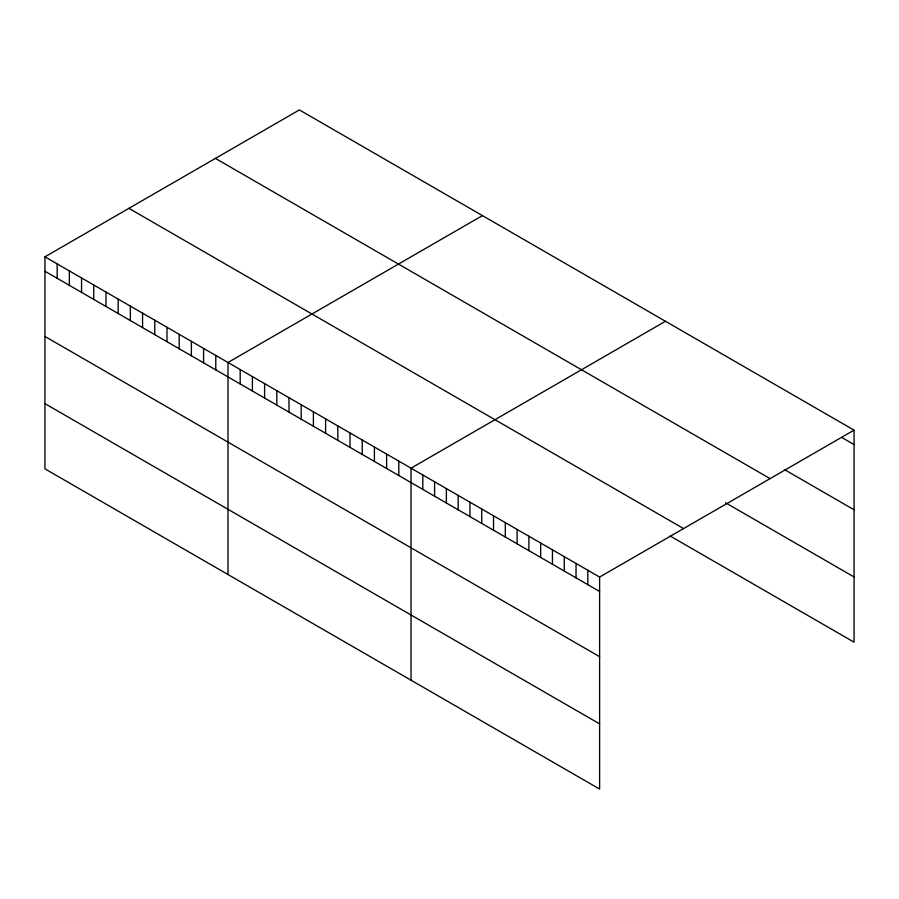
<?xml version="1.0" encoding="UTF-8"?>
<svg xmlns="http://www.w3.org/2000/svg" width="899" height="899" viewBox="0 0 899 899"><rect width="100%" height="100%" fill="white"/><g stroke="black" fill="none" stroke-linecap="round" stroke-linejoin="round"><path stroke-width="1.35" d="M44.95 256.822L599.611 577.057L599.611 789.075L44.95 468.851L44.95 256.822L299.389 109.925L854.05 430.149L854.05 642.178L670.182 536.018M482.426 215.603L227.986 362.499L227.986 574.528M665.462 321.269L411.023 468.177L411.023 680.195M599.611 577.057L854.05 430.149M842.262 437.757L854.05 444.567M784.512 469.626L854.05 509.778M215.423 158.404L770.083 478.628M725.583 502.788L854.05 576.967M128.917 208.343L683.577 528.578M44.95 271.24L599.611 591.463M44.95 336.451L599.611 656.675M44.95 403.64L599.611 723.864M587.822 570.247L587.822 584.665M576.034 563.448L576.034 577.855M564.246 556.638L564.246 571.056M552.458 549.828L552.458 564.246M540.67 543.03L540.67 557.447M528.893 536.22L528.893 550.638M517.105 529.421L517.105 543.828M505.317 522.611L505.317 537.029M493.529 515.812L493.529 530.219M481.74 509.003L481.74 523.42M469.952 502.204L469.952 516.61M458.164 495.394L458.164 509.812M446.387 488.595L446.387 503.002M434.599 481.785L434.599 496.203M422.811 474.975L422.811 489.393M398.819 461.131L398.819 475.549M386.615 454.085L386.615 468.503M374.411 447.039L374.411 461.457M362.218 439.993L362.218 454.411M350.014 432.947L350.014 447.365M337.81 425.901L337.81 440.319M325.607 418.855L325.607 433.273M313.403 411.821L313.403 426.227M301.199 404.775L301.199 419.181M288.995 397.729L288.995 412.135M276.802 390.683L276.802 405.089M264.598 383.637L264.598 398.055M252.394 376.591L252.394 391.009M240.19 369.545L240.19 383.963M215.782 355.453L215.782 369.871M203.579 348.407L203.579 362.825M191.375 341.362L191.375 355.779M179.182 334.316L179.182 348.733M166.978 327.27L166.978 341.687M154.774 320.235L154.774 334.642M142.57 313.189L142.57 327.596M130.366 306.143L130.366 320.55M118.162 299.097L118.162 313.504M105.958 292.051L105.958 306.469M93.754 285.005L93.754 299.423M81.562 277.96L81.562 292.377M69.358 270.914L69.358 285.331M57.154 263.868L57.154 278.285"/></g></svg>
